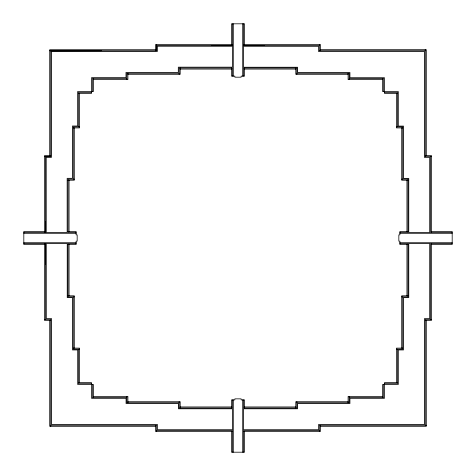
<?xml version="1.0" encoding="UTF-8"?>
<svg xmlns="http://www.w3.org/2000/svg" width="476" height="476" viewBox="0 0 476 476"><rect width="100%" height="100%" fill="white"/><g stroke="black" fill="none" stroke-linecap="round" stroke-linejoin="round"><path stroke-width="0.71" d="M50.676 50.771L101.394 50.694M243.492 44.458L320.378 44.458L320.378 50.736M232.508 44.488L155.622 44.488L155.622 50.765M232.508 23.83L232.508 45.535L156.586 45.458L156.586 50.688M243.492 23.8L243.492 45.506L319.331 45.506M320.378 49.688L426.294 49.688L426.294 155.604M155.622 49.724L49.706 49.724L49.706 155.634M49.706 50.765L156.669 50.765L156.669 44.488M319.331 50.736L425.247 50.736M180.202 69.074L231.461 69.074M244.539 69.074L295.798 69.074M179.16 73.256L126.854 73.256L126.854 79.534M296.84 73.256L349.146 73.256L349.146 79.534M127.901 74.304L180.202 74.304L180.202 68.026M348.099 74.304L295.798 74.304L295.798 68.026M126.854 78.486L92.332 78.486L92.332 91.565M349.146 78.486L383.668 78.486L383.668 91.565M93.379 79.534L127.901 79.534L127.901 73.256M382.621 79.534L348.099 79.534L348.099 73.256M91.547 92.35L78.475 92.35L78.475 126.872M384.453 92.35L397.525 92.35L397.525 126.872M78.475 93.397L91.547 93.397L91.547 77.624L125.991 77.624L125.991 72.394L178.298 72.394L178.298 67.164L232.508 67.164L232.508 46.273L157.372 46.243L157.372 51.473L51.456 51.551L51.456 157.389L46.226 157.389L46.261 232.526L67.152 232.526L67.152 178.31L72.382 178.31L72.382 126.009L77.612 126.009L77.612 91.565L93.379 91.565L93.379 78.486M397.525 93.397L384.453 93.397L384.453 77.707L349.931 77.707L349.931 72.471L297.625 72.471L297.625 67.241L243.492 67.241L243.492 46.291L318.545 46.321L318.545 51.551L424.461 51.551L424.461 157.467L429.691 157.467L429.691 232.526L408.771 232.526L408.771 178.387L403.541 178.387L403.541 126.086L398.311 126.086L398.311 91.565L382.621 91.565L382.621 78.486M79.522 126.872L73.244 126.872L73.244 179.172M396.478 126.872L402.755 126.872L402.755 179.172M73.244 127.913L79.522 127.913L79.522 93.397M402.755 127.913L396.478 127.913L396.478 93.397M425.247 155.604L431.524 155.604L431.524 232.49M50.753 155.634L44.476 155.634L44.476 232.526M45.446 156.604L50.676 156.604M44.476 156.681L50.753 156.681L50.753 50.765M425.247 156.652L431.524 156.652M74.292 179.172L68.014 179.172L68.014 232.526L76.118 232.526M401.708 179.172L407.986 179.172L407.986 232.526L399.882 232.526M68.014 180.22L74.292 180.22L74.292 127.913M407.986 180.22L401.708 180.22L401.708 127.913M44.476 231.479L23.818 231.479L23.818 244.551L44.476 244.551M68.014 231.479L76.118 231.479L76.118 234.876L77.166 234.876L77.166 241.154L76.118 241.154L76.118 244.551L68.014 244.551M407.986 231.479L399.882 231.479L399.882 234.876L398.834 234.876L398.834 241.154L399.882 241.154L399.882 244.551L407.986 244.551M431.524 231.449L452.182 231.449L452.182 244.551L431.524 244.551M23.818 232.526L45.523 232.526L45.523 156.681M452.182 232.49L430.477 232.49L430.477 156.652M23.818 233.305L76.118 233.305M399.882 233.305L452.182 233.305M23.818 242.724L76.118 242.724M399.882 242.724L452.182 242.724M23.818 243.51L45.523 243.51L45.523 264.43M76.118 243.51L68.014 243.51L68.014 296.857L74.292 296.857M399.882 243.51L407.986 243.51L407.986 296.857L401.708 296.857M452.182 243.51L430.477 243.51L430.477 319.348M68.014 295.81L74.292 295.81L74.292 348.117M407.986 295.81L401.708 295.81L401.708 348.117M44.476 319.348L50.753 319.348L50.753 426.312M431.524 319.348L425.247 319.348L425.247 425.264M50.753 320.396L44.476 320.396L44.476 243.51M425.247 320.396L431.524 320.396L431.524 243.51M73.244 348.117L79.522 348.117L79.522 382.639M402.755 348.117L396.478 348.117L396.478 382.639M79.522 349.164L73.244 349.164L73.244 296.857M396.478 349.164L402.755 349.164L402.755 296.857M78.475 382.639L91.547 382.639L91.547 398.329L126.069 398.329L126.069 403.559L178.375 403.559L178.375 408.789L232.508 408.789L232.508 429.709L157.455 429.709L157.455 424.479L51.539 424.479L51.539 318.563L46.309 318.563L46.273 243.51L67.229 243.51L67.229 297.643L72.459 297.643L72.459 349.943L77.689 349.943L77.689 384.465L93.379 384.465L93.379 397.543M397.525 382.639L384.453 382.639L384.453 398.329L349.931 398.329L349.931 403.559L297.625 403.559L297.625 408.789L243.492 408.789L243.492 429.709L318.545 429.709L318.545 424.479L424.461 424.479L424.461 318.563L429.691 318.563L429.691 243.51L408.771 243.51L408.771 297.643L403.541 297.643L403.541 349.943L398.311 349.943L398.311 384.465L382.621 384.465L382.621 397.543M91.547 383.68L78.475 383.68L78.475 349.164M384.453 383.68L397.525 383.68L397.525 349.164M93.379 396.496L127.901 396.496L127.901 402.773M382.621 396.496L348.099 396.496L348.099 402.773M126.854 397.543L92.332 397.543L92.332 384.465M349.146 397.543L383.668 397.543L383.668 384.465M127.901 401.726L180.202 401.726L180.202 408.003M348.099 401.726L295.798 401.726L295.798 408.003M179.16 402.773L126.854 402.773L126.854 396.496M296.84 402.773L349.146 402.773L349.146 396.496M180.202 406.956L231.461 406.956M244.539 406.956L295.798 406.956M50.753 425.264L156.669 425.264L156.669 431.542M426.294 425.264L319.331 425.264L319.331 431.542M155.622 426.312L49.706 426.312L49.706 320.396M320.378 426.312L426.294 426.312L426.294 320.396M156.669 430.494L232.508 430.494L232.508 452.2M319.331 430.494L243.492 430.494L243.492 452.2M232.508 431.542L155.622 431.542L155.622 425.264M243.492 431.542L320.378 431.542L320.378 425.264M211.588 45.458L232.508 45.488M243.492 45.506L264.412 45.535M45.458 221.703L45.476 232.526M425.247 49.688L425.247 156.681M406.944 180.22L406.944 231.479M406.944 244.551L406.944 295.81M319.331 44.458L319.331 50.765M296.84 74.304L296.84 68.026L243.492 68.026L243.492 76.136M296.84 401.726L296.84 408.003L243.492 408.003L243.492 399.894M244.539 44.458L244.539 23.8L231.461 23.83L231.461 44.488M244.539 68.026L244.539 76.136L241.136 76.136L241.136 77.183L234.864 77.183L234.864 76.136L231.461 76.136L231.461 68.026M244.539 408.003L244.539 399.894L241.136 399.894L241.136 398.852L234.864 398.852L234.864 399.894L231.461 399.894L231.461 408.003M244.539 431.542L244.539 452.2L231.461 452.2L231.461 431.542M242.706 23.83L242.706 76.136M242.706 399.894L242.706 452.2M233.294 23.83L233.294 76.136M233.294 399.894L233.294 452.2M232.508 76.136L232.508 68.026L179.16 68.026L179.16 74.304M232.508 399.894L232.508 408.003L179.16 408.003L179.16 401.726M69.056 180.22L69.056 231.479M69.056 244.551L69.056 295.81M45.523 243.51L45.523 319.348"/></g></svg>
